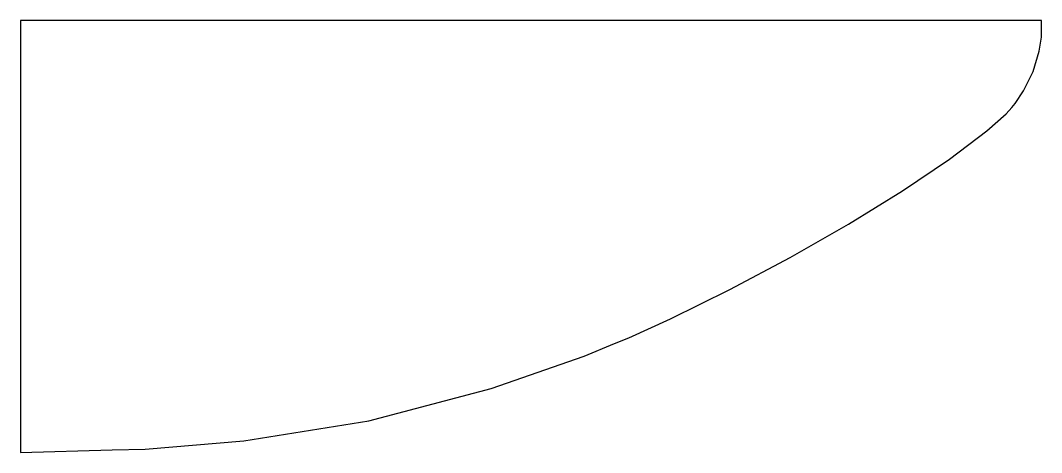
# Model space of a CAD drawing. Extents: x 0 to 83.6, y 0 to 35.4.
import ezdxf

# ---------------------------------------------------------------- set-up
doc = ezdxf.new("R2010")
doc.units = 0
doc.layers.get('0').update_dxf_attribs({"linetype": 'CONTINUOUS'})

msp = doc.modelspace()

# ---------------------------------------------------------------- linework, layer by layer
at = {"color": 0}
for p, q in [((83.6083, 35.384), (0, 35.384)), ((0, 35.384), (0, 17.7092)), ((83.6083, 34.3958), (83.6083, 35.384)), ((83.6083, 34.0114), (83.6083, 34.3958)), ((83.421, 32.8579), (83.6083, 34.0114)), ((82.907, 31.2084), (83.421, 32.8579)), ((82.1337, 29.6195), (82.907, 31.2084)), ((81.4447, 28.5709), (82.1337, 29.6195)), ((81.1749, 28.2581), (81.4447, 28.5709)), ((79.1185, 26.3385), (80.7117, 27.7344)), ((80.7117, 27.7344), (81.1749, 28.2581)), ((76.0607, 24.0234), (79.1185, 26.3385)), ((72.2147, 21.4381), (76.0607, 24.0234)), ((67.794, 18.7124), (72.2147, 21.4381)), ((63.0121, 15.9701), (67.794, 18.7124)), ((0, 17.7092), (0, 0)), ((58.0842, 13.3408), (63.0121, 15.9701)), ((53.2253, 10.9513), (58.0842, 13.3408)), ((49.8038, 9.40234), (53.2253, 10.9513)), ((48.6473, 8.92556), (49.8038, 9.40234)), ((46.1627, 7.90166), (48.6473, 8.92556)), ((38.5396, 5.24344), (46.1627, 7.90166)), ((28.5309, 2.61138), (38.5396, 5.24344)), ((18.2962, 0.959115), (28.5309, 2.61138)), ((10.2126, 0.289388), (18.2962, 0.959115)), ((0, 0), (7.51445, 0.212218)), ((7.51445, 0.212218), (10.2126, 0.289388))]:
    msp.add_line(p, q, dxfattribs=at)

doc.saveas('drawing.dxf')
